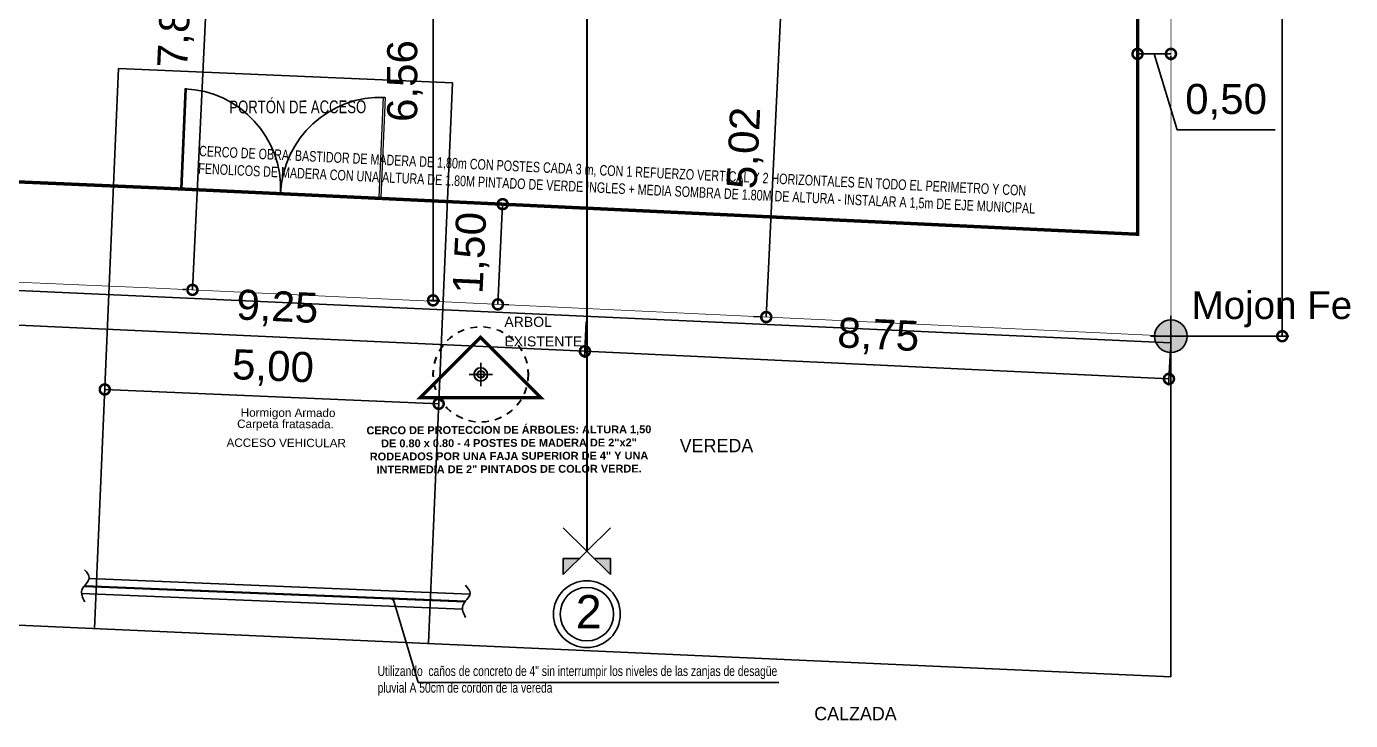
# Model space of a CAD drawing. Header units: millimetres. Extents: x 267 to 536, y -193 to 59.
# Drawn here: x 365.39 to 385.2, y 12.44 to 22.83 of the extents above; entities that cross this region are included whole.
import ezdxf
from ezdxf.enums import TextEntityAlignment as Align

# ---------------------------------------------------------------- set-up
doc = ezdxf.new("R2010")
doc.units = ezdxf.units.MM
doc.header["$LTSCALE"] = 20
for name, pattern in [('BORDER2', [0.875, 0.25, -0.125, 0.25, -0.125, 0, -0.125]), ('CENTRO', [50.8, 31.75, -6.35, 6.35, -6.35]), ('HIDD-CH', [0.1875, 0.125, -0.0625]), ('HIDDEN', [0.375, 0.25, -0.125])]:
    doc.linetypes.add(name, pattern=pattern)
for name, color, linetype in [('-lote y retiros', 1, 'Continuous'), ('-muros', 3, 'Continuous'), ('005', 240, 'Continuous'), ('005TEXTO220', 220, 'Continuous'), ('022A°A°', 150, 'Continuous'), ('02AGUA FRIA170', 170, 'Continuous'), ('02TEXTO220', 220, 'Continuous'), ('04', 4, 'Continuous'), ('arboles', 2, 'Continuous'), ('B-REFERENCIAS', 1, 'Continuous'), ('PDF_Arbol', 7, 'Continuous'), ('siluetas', 4, 'Continuous')]:
    doc.layers.add(name, color=color, linetype=linetype)
doc.layers.add('00 - EJES DE REPLANTEO', color=7, linetype='Continuous', true_color=0xf50000)
doc.layers.add('new', color=7, linetype='Continuous', true_color=0xf50000)
doc.layers.add('02', color=2, linetype='Continuous', lineweight=15)
doc.layers.add('03', color=3, linetype='Continuous', lineweight=30)
doc.styles.add('Arial', font='arial.ttf', dxfattribs={"height": 0.15})
doc.styles.add('Arial_1', font='arial.ttf', dxfattribs={"height": 0.002381})
doc.styles.add('BOOK', font='BKANT.TTF')
doc.styles.get("Standard").update_dxf_attribs({"font": 'arial.ttf'})
doc.styles.add('SWIS', font='swisscl.ttf')
doc.dimstyles.new('100', dxfattribs={"dimscale": 0, "dimtxt": 0.25, "dimasz": 0.2, "dimexe": 0.1, "dimexo": 0.25, "dimgap": 0.1, "dimtad": 1, "dimzin": 0, "dimdsep": 46, "dimtxsty": 'SWIS', "dimblk": 'ARCHTICK', "dimcen": 0.2, "dimdle": 0.25, "dimclrd": 1, "dimclre": 8, "dimclrt": 1, "dimazin": 0, "dimtfac": 1, "dimtix": 1, "dimtofl": 0, "dimtmove": 1, "dimatfit": 0, "dimfxl": 1, "dimtolj": 1, "dimtzin": 0, "dimlwd": -1, "dimlwe": -1, "dimarcsym": 0})
doc.dimstyles.new('H', dxfattribs={"dimtxt": 0.45, "dimasz": 0.3, "dimexe": 0.1, "dimexo": 0.2, "dimgap": 0.15, "dimtad": 1, "dimzin": 0, "dimtxsty": 'Standard', "dimblk": 'DOTSMALL', "dimcen": 0, "dimclrd": 256, "dimclre": 256, "dimaunit": 1, "dimadec": 3, "dimazin": 0, "dimtfac": 1, "dimtofl": 0, "dimtmove": 1, "dimatfit": 2, "dimldrblk": 'DOTSMALL', "dimfxl": 0.18, "dimtolj": 1, "dimtzin": 0, "dimlwd": -1, "dimlwe": -1, "dimarcsym": 2})
doc.dimstyles.get("Standard").update_dxf_attribs({"dimtxt": 0.18, "dimasz": 0.18, "dimexe": 0.18, "dimexo": 0.0625, "dimgap": 0.09, "dimtad": 0, "dimtih": 1, "dimtoh": 1, "dimdec": 4, "dimzin": 0, "dimdsep": 46, "dimtxsty": 'Standard', "dimcen": 0.09, "dimadec": 0, "dimazin": 0, "dimtfac": 1, "dimtdec": 4, "dimtofl": 0, "dimtmove": 0, "dimatfit": 3, "dimfxl": 1, "dimtolj": 1, "dimtzin": 0, "dimarcsym": 0})

# ---------------------------------------------------------------- blocks, each defined once
blk = doc.blocks.new('ejes de replanteo')
at = {"layer": '02AGUA FRIA170'}
h = blk.add_hatch(color=256, dxfattribs=at)
h.dxf.hatch_style = 1
h.paths.add_polyline_path([(20.168, 3.445), (20.418, 3.695), (20.168, 3.695)])
h = blk.add_hatch(color=256, dxfattribs=at)
h.dxf.hatch_style = 1
h.paths.add_polyline_path([(20.875, 3.445), (20.875, 3.695), (20.625, 3.695)])
for p, q in [((20.875, 4.142), (20.168, 3.445)), ((20.875, 3.445), (20.168, 4.142)), ((20.168, 3.445), (20.168, 3.685)), ((20.168, 3.685), (20.418, 3.685)), ((20.875, 3.685), (20.625, 3.685)), ((20.875, 3.445), (20.875, 3.685))]:
    blk.add_line(p, q, dxfattribs=at)
at = {"layer": '02AGUA FRIA170', "linetype": 'BORDER2', "const_width": 0.03}
blk.add_lwpolyline([(20.521, 38.897), (20.521, 3.794)], dxfattribs=at)
at = {"layer": '02AGUA FRIA170'}
for radius in [0.5, 0.4]:
    blk.add_circle((20.521, 2.853), radius, dxfattribs=at)
at = {"layer": '02AGUA FRIA170', "style": 'Arial'}
blk.add_text('2', height=0.5, dxfattribs=at).set_placement((20.354, 2.639))
blk = doc.blocks.new('MOJON')
at = {"layer": '00 - EJES DE REPLANTEO', "transparency": 33554495}
h = blk.add_hatch(color=254, dxfattribs=at)
h.dxf.hatch_style = 1
edge = h.paths.add_edge_path()
edge.add_arc((6849.914, 2586.609), 0.375, 0, 360)
at = {"layer": '00 - EJES DE REPLANTEO'}
for points in [[(6849.914, 2587.077), (6849.914, 2586.14)], [(6849.445, 2586.609), (6850.383, 2586.609)]]:
    blk.add_lwpolyline(points, dxfattribs=at)
blk.add_circle((6849.914, 2586.609), 0.375, dxfattribs=at)
blk = doc.blocks.new('_DotSmall')
at = {"color": 0, "linetype": 'ByBlock', "const_width": 0.5}
blk.add_lwpolyline([(-0.0625, 0, 1), (0.0625, 0, 1)], format="xyb", close=True, dxfattribs=at)
blk = doc.blocks.new('*D115')
at = {"layer": 'Defpoints', "color": 0, "transparency": 16777216}
for p in [(382.449, 29.696), (382.509, 18.192), (384.174, 18.192)]:
    blk.add_point(p, dxfattribs=at)
at = {"layer": 'new', "linetype": 'Continuous', "transparency": 16777216}
for p, q in [((382.649, 29.696), (384.274, 29.696)), ((384.174, 29.696), (384.174, 18.192)), ((382.709, 18.192), (384.274, 18.192))]:
    blk.add_line(p, q, dxfattribs=at)
at = {"layer": 'new', "transparency": 16777216, "xscale": 0.3, "yscale": 0.3, "zscale": 0.3}
for p, rotation in [((384.174, 29.696), 90), ((384.174, 18.192), 270)]:
    blk.add_blockref('_DotSmall', p, dxfattribs=dict(at, rotation=rotation))
at = {"layer": 'new', "color": 0, "transparency": 16777216, "insert": (383.754, 23.944), "char_height": 0.45, "attachment_point": 5, "rotation": 90}
blk.add_mtext('\\A1;11,50', dxfattribs=at)
blk = doc.blocks.new('*D118')
at = {"layer": 'Defpoints', "color": 0, "transparency": 16777216}
for p in [(364.529, 19.031), (373.773, 18.605), (373.743, 17.967)]:
    blk.add_point(p, dxfattribs=at)
at = {"layer": 'new', "linetype": 'Continuous', "transparency": 16777216}
for p, q in [((364.52, 18.831), (364.495, 18.292)), ((364.5, 18.392), (373.743, 17.967)), ((373.763, 18.406), (373.739, 17.867))]:
    blk.add_line(p, q, dxfattribs=at)
at = {"layer": 'new', "transparency": 16777216, "xscale": 0.3, "yscale": 0.3, "zscale": 0.3}
for p, rotation in [((364.5, 18.392), 177.3667596572945), ((373.743, 17.967), 357.3667596572946)]:
    blk.add_blockref('_DotSmall', p, dxfattribs=dict(at, rotation=rotation))
at = {"layer": 'new', "color": 0, "transparency": 16777216, "insert": (369.141, 18.599), "char_height": 0.45, "attachment_point": 5, "rotation": 357.3668}
blk.add_mtext('\\A1;9,25', dxfattribs=at)
blk = doc.blocks.new('*D119')
at = {"layer": 'Defpoints', "color": 0, "transparency": 16777216}
for p in [(373.773, 18.605), (382.509, 18.192), (382.479, 17.553)]:
    blk.add_point(p, dxfattribs=at)
at = {"layer": 'new', "linetype": 'Continuous', "transparency": 16777216}
for p, q in [((373.763, 18.406), (373.738, 17.867)), ((373.742, 17.967), (382.479, 17.553)), ((382.5, 17.992), (382.474, 17.454))]:
    blk.add_line(p, q, dxfattribs=at)
at = {"layer": 'new', "transparency": 16777216, "xscale": 0.3, "yscale": 0.3, "zscale": 0.3}
for p, rotation in [((373.742, 17.967), 177.2906453597542), ((382.479, 17.553), 357.2906453597543)]:
    blk.add_blockref('_DotSmall', p, dxfattribs=dict(at, rotation=rotation))
at = {"layer": 'new', "color": 0, "transparency": 16777216, "insert": (378.131, 18.18), "char_height": 0.45, "attachment_point": 5, "rotation": 357.2906}
blk.add_mtext('\\A1;8,75', dxfattribs=at)
blk = doc.blocks.new('_ArchTick')
at = {"color": 0, "linetype": 'ByBlock', "const_width": 0.15}
blk.add_lwpolyline([(-0.5, -0.5), (0.5, 0.5)], dxfattribs=at)
blk = doc.blocks.new('*D152')
at = {"layer": '-muros', "color": 1, "transparency": 16777216}
blk.add_arc((373.773, 29.696), 1.041, 0, 90, dxfattribs=at)
at = {"layer": 'Defpoints', "color": 0, "transparency": 16777216}
for p in [(373.773, 53.356), (374.674, 30.217), (364.316, 29.696), (385.162, 29.696), (373.773, 15.888)]:
    blk.add_point(p, dxfattribs=at)
at = {"layer": '-muros', "color": 1, "transparency": 16777216, "xscale": 0.2, "yscale": 0.2, "zscale": 0.2}
for p, rotation in [((373.773, 30.738), 179.9999999999997), ((374.814, 29.696), 270.0000000000001)]:
    blk.add_blockref('_ArchTick', p, dxfattribs=dict(at, rotation=rotation))
at = {"layer": '-muros', "color": 1, "transparency": 16777216, "insert": (374.67, 30.594), "char_height": 0.25, "attachment_point": 5, "rotation": 315, "style": 'SWIS'}
blk.add_mtext('\\A1;90.00°', dxfattribs=at)
blk = doc.blocks.new('*D153')
at = {"layer": 'Defpoints', "color": 0, "transparency": 16777216}
for p in [(366.575, 17.741), (371.57, 17.527), (371.555, 17.181)]:
    blk.add_point(p, dxfattribs=at)
at = {"layer": 'new', "linetype": 'Continuous', "transparency": 16777216}
for p, q in [((366.566, 17.542), (366.556, 17.295)), ((366.56, 17.395), (371.555, 17.181)), ((371.562, 17.327), (371.551, 17.081))]:
    blk.add_line(p, q, dxfattribs=at)
at = {"layer": 'new', "transparency": 16777216, "xscale": 0.3, "yscale": 0.3, "zscale": 0.3}
for p, rotation in [((366.56, 17.395), 177.5407760345747), ((371.555, 17.181), 357.5407760345747)]:
    blk.add_blockref('_DotSmall', p, dxfattribs=dict(at, rotation=rotation))
at = {"layer": 'new', "color": 0, "transparency": 16777216, "insert": (369.076, 17.708), "char_height": 0.45, "attachment_point": 5, "rotation": 357.5408}
blk.add_mtext('\\A1;5,00', dxfattribs=at)
blk = doc.blocks.new('*D154')
at = {"layer": 'Defpoints', "color": 0, "transparency": 16777216}
for p in [(372.473, 20.169), (372.512, 20.167), (372.402, 18.67)]:
    blk.add_point(p, dxfattribs=at)
at = {"layer": 'new', "linetype": 'Continuous', "transparency": 16777216}
for p, q in [((372.441, 18.668), (372.512, 20.167)), ((372.673, 20.159), (372.612, 20.162)), ((372.602, 18.661), (372.541, 18.664))]:
    blk.add_line(p, q, dxfattribs=at)
at = {"layer": 'new', "transparency": 16777216, "xscale": 0.3, "yscale": 0.3, "zscale": 0.3}
for p, rotation in [((372.512, 20.167), 87.2906453520635), ((372.441, 18.668), 267.2906453520635)]:
    blk.add_blockref('_DotSmall', p, dxfattribs=dict(at, rotation=rotation))
at = {"layer": 'new', "color": 0, "transparency": 16777216, "insert": (372.056, 19.437), "char_height": 0.45, "attachment_point": 5, "rotation": 87.2906}
blk.add_mtext('\\A1;1,50', dxfattribs=at)
blk = doc.blocks.new('*D155')
at = {"layer": 'Defpoints', "color": 0, "transparency": 16777216}
for p in [(382.009, 22.58), (382.509, 22.58), (382.509, 22.415)]:
    blk.add_point(p, dxfattribs=at)
at = {"layer": 'new', "linetype": 'Continuous', "transparency": 16777216}
for p, q in [((382.009, 22.415), (382.509, 22.415)), ((382.259, 22.415), (382.6, 21.279)), ((382.009, 22.38), (382.009, 22.315)), ((382.509, 22.38), (382.509, 22.315)), ((382.6, 21.279), (384.068, 21.279))]:
    blk.add_line(p, q, dxfattribs=at)
at = {"layer": 'new', "transparency": 16777216, "xscale": 0.3, "yscale": 0.3, "zscale": 0.3, "rotation": 180}
blk.add_blockref('_DotSmall', (382.009, 22.415), dxfattribs=at)
at = {"layer": 'new', "transparency": 16777216, "xscale": 0.3, "yscale": 0.3, "zscale": 0.3}
blk.add_blockref('_DotSmall', (382.509, 22.415), dxfattribs=at)
at = {"layer": 'new', "color": 0, "transparency": 16777216, "insert": (383.334, 21.699), "char_height": 0.45, "attachment_point": 5}
blk.add_mtext('\\A1;0,50', dxfattribs=at)
blk = doc.blocks.new('*D161')
at = {"layer": 'Defpoints', "color": 0, "transparency": 16777216}
for p in [(368.299, 26.709), (367.872, 18.885), (367.929, 18.882)]:
    blk.add_point(p, dxfattribs=at)
at = {"layer": 'new', "linetype": 'Continuous', "transparency": 16777216}
for p, q in [((368.242, 26.712), (367.872, 18.885)), ((368.1, 26.719), (368.142, 26.717)), ((367.729, 18.891), (367.772, 18.889))]:
    blk.add_line(p, q, dxfattribs=at)
at = {"layer": 'new', "transparency": 16777216, "xscale": 0.3, "yscale": 0.3, "zscale": 0.3}
for p, rotation in [((368.242, 26.712), 87.2906453520645), ((367.872, 18.885), 267.2906453520645)]:
    blk.add_blockref('_DotSmall', p, dxfattribs=dict(at, rotation=rotation))
at = {"layer": 'new', "color": 0, "transparency": 16777216, "insert": (367.637, 22.818), "char_height": 0.45, "attachment_point": 5, "rotation": 87.2906}
blk.add_mtext('\\A1;7,84', dxfattribs=at)
blk = doc.blocks.new('*D162')
at = {"layer": 'Defpoints', "color": 0, "transparency": 16777216}
for p in [(371.189, 25.291), (371.471, 25.291), (371.189, 18.728)]:
    blk.add_point(p, dxfattribs=at)
at = {"layer": 'new', "linetype": 'Continuous', "transparency": 16777216}
for p, q in [((371.389, 25.291), (371.571, 25.291)), ((371.471, 18.728), (371.471, 25.291)), ((371.389, 18.728), (371.571, 18.728))]:
    blk.add_line(p, q, dxfattribs=at)
at = {"layer": 'new', "transparency": 16777216, "xscale": 0.3, "yscale": 0.3, "zscale": 0.3}
for p, rotation in [((371.471, 25.291), 90), ((371.471, 18.728), 270)]:
    blk.add_blockref('_DotSmall', p, dxfattribs=dict(at, rotation=rotation))
at = {"layer": 'new', "color": 0, "transparency": 16777216, "insert": (371.051, 22.009), "char_height": 0.45, "attachment_point": 5, "rotation": 90}
blk.add_mtext('\\A1;6,56', dxfattribs=at)
blk = doc.blocks.new('*D163')
at = {"layer": 'Defpoints', "color": 0, "transparency": 16777216}
for p in [(376.692, 23.493), (376.703, 23.492), (376.466, 18.478)]:
    blk.add_point(p, dxfattribs=at)
at = {"layer": 'new', "linetype": 'Continuous', "transparency": 16777216}
for p, q in [((376.455, 18.478), (376.692, 23.493)), ((376.503, 23.502), (376.593, 23.498)), ((376.266, 18.487), (376.355, 18.483))]:
    blk.add_line(p, q, dxfattribs=at)
at = {"layer": 'new', "transparency": 16777216, "xscale": 0.3, "yscale": 0.3, "zscale": 0.3}
for p, rotation in [((376.692, 23.493), 87.29064535206469), ((376.455, 18.478), 267.2906453520647)]:
    blk.add_blockref('_DotSmall', p, dxfattribs=dict(at, rotation=rotation))
at = {"layer": 'new', "color": 0, "transparency": 16777216, "insert": (376.154, 21.005), "char_height": 0.45, "attachment_point": 5, "rotation": 87.2906}
blk.add_mtext('\\A1;5,02', dxfattribs=at)

msp = doc.modelspace()

# ---------------------------------------------------------------- linework, layer by layer
at = {"layer": '-lote y retiros', "linetype": 'CENTRO', "ltscale": 0.01, "const_width": 0.01}
msp.add_lwpolyline([(364.529, 19.031), (367.342, 18.91), (376.466, 18.478), (382.509, 18.192), (382.509, 48.359), (361.324, 49.14), (360.528, 49.141), (362.527, 34.1), (364.529, 19.031)], dxfattribs=at)
for points in [[(364.49, 18.908), (382.505, 18.092)], [(382.509, 18.192), (382.509, 13.097)], [(364.264, 13.913), (382.509, 13.097)]]:
    msp.add_lwpolyline(points)
at = {"layer": '005'}
msp.add_lwpolyline([(371.402, 13.603), (371.762, 21.981), (366.766, 22.195), (366.406, 13.818)], dxfattribs=at)
at = {"layer": '005', "linetype": 'HIDDEN'}
for centre, start, end in [((367.692, 20.395), 357.5408, 87.5408), ((370.689, 20.266), 87.5408, 177.5408)]:
    msp.add_arc(centre, 1.5, start, end, dxfattribs=at)
at = {"layer": '02'}
for points in [[(367.717, 20.394), (367.781, 21.892), (367.756, 21.893), (367.692, 20.395), (367.717, 20.394)], [(370.664, 20.267), (370.729, 21.766), (370.754, 21.765), (370.689, 20.266), (370.664, 20.267)]]:
    msp.add_lwpolyline(points, dxfattribs=at)
at = {"layer": '022A°A°', "color": 242, "true_color": 0xcd2027}
msp.add_circle((372.182, 17.62), 0.1, dxfattribs=at)
at = {"layer": '03', "const_width": 0.05}
msp.add_lwpolyline([(382.009, 19.717), (382.009, 47.877), (361.314, 48.64), (361.099, 48.64), (363.022, 34.166), (364.836, 20.519), (367.41, 20.408), (376.537, 19.976)], close=True, dxfattribs=at)
msp.add_lwpolyline([(371.281, 17.274), (372.182, 18.175), (373.083, 17.274), (371.281, 17.274)], dxfattribs=at)
at = {"layer": 'arboles'}
for points in [[(372.186, 17.445), (372.186, 17.795)], [(372.011, 17.62), (372.361, 17.62)]]:
    msp.add_lwpolyline(points, dxfattribs=at)
msp.add_circle((372.186, 17.62), 0.1, dxfattribs=at)
at = {"layer": 'B-REFERENCIAS'}
for points in [[(371.954, 14.226), (366.263, 14.459)], [(372.023, 14.334), (366.325, 14.567)], [(371.911, 14.108), (366.211, 14.341)], [(371.946, 14.217), (366.256, 14.45)]]:
    msp.add_lwpolyline(points, dxfattribs=at)
for points in [[(366.259, 14.699), (366.327, 14.577), (366.218, 14.395), (366.26, 14.218)], [(371.956, 14.466), (372.024, 14.344), (371.915, 14.162), (371.958, 13.985)]]:
    msp.add_spline(points, degree=3, dxfattribs=at)
at = {"layer": 'PDF_Arbol', "lineweight": 30}
msp.add_circle((372.186, 17.62), 0.0524, dxfattribs=at)
at = {"layer": 'siluetas', "color": 84, "linetype": 'HIDD-CH', "ltscale": 0.001}
msp.add_circle((372.182, 17.62), 0.712, dxfattribs=at)
at = {"layer": 'siluetas', "color": 84, "linetype": 'HIDD-CH', "ltscale": 0.01}
msp.add_circle((372.186, 17.62), 0.712, dxfattribs=at)

# ---------------------------------------------------------------- block references
at = {"layer": '00 - EJES DE REPLANTEO', "xscale": 0.65, "yscale": 0.65, "zscale": 0.65}
msp.add_blockref('MOJON', (-4069.935, -1663.104), dxfattribs=at)
at = {"layer": '04'}
msp.add_blockref('ejes de replanteo', (353.251, 11.181), dxfattribs=at)

# ---------------------------------------------------------------- texts
at = {"layer": '005TEXTO220', "extrusion": (-7.84946e-07, -1.4335e-05, 1), "style": 'Arial'}
for s, p in [('Hormigon Armado', (369.302, 16.985, -0.001)), ('Carpeta fratasada.', (369.263, 16.817, -0.001)), ('ACCESO VEHICULAR', (369.274, 16.534, -0.001))]:
    msp.add_text(s, height=0.125, rotation=359.7869, dxfattribs=at).set_placement(p, align=Align.CENTER)
at = {"layer": '005TEXTO220', "style": 'BOOK'}
for s, p in [('VEREDA', (375.161, 16.456, 0)), ('CALZADA', (377.173, 12.446))]:
    msp.add_text(s, height=0.2, dxfattribs=at).set_placement(p)
at = {"layer": '005TEXTO220', "attachment_point": 1, "style": 'Arial_1'}
for s, insert, char_height, width in [('Mojon Fe', (382.818, 18.862), 0.4126, 17.56608), ('ARBOL', (372.538, 18.482), 0.15, 1.33882), ('EXISTENTE', (372.538, 18.189), 0.15, 1.33882)]:
    msp.add_mtext(s, dxfattribs=dict(at, insert=insert, char_height=char_height, width=width))
at = {"layer": '02TEXTO220', "insert": (372.607, 16.497), "char_height": 0.156435, "width": 4.49342, "attachment_point": 5, "rotation": 0.2328, "style": 'SWIS'}
msp.add_mtext('{\\fArial|b1|i0|c0|p34;\\H0.75x;\\C0;CERCO DE PROTECCION DE ÁRBOLES: ALTURA 1,50 DE 0.80 x 0.80 - 4 POSTES DE MADERA DE 2"x2" RODEADOS POR UNA FAJA SUPERIOR DE 4" Y UNA INTERMEDIA DE 2" PINTADOS DE COLOR VERDE.}', dxfattribs=at)
at = {"layer": 'B-REFERENCIAS', "attachment_point": 1, "style": 'SWIS'}
for s, insert, char_height, width, rotation in [('PORTÓN DE ACCESO', (368.423, 21.716), 0.19128, 2.97759, 0.0938), ('\\A1;CERCO DE OBRA: BASTIDOR DE MADERA DE 1,80m CON POSTES CADA 3 m, CON 1 REFUERZO VERTICAL Y 2 HORIZONTALES EN TODO EL PERIMETRO Y CON FENOLICOS DE MADERA CON UNA ALTURA DE 1.80M PINTADO DE VERDE INGLES + MEDIA SOMBRA DE 1.80M DE ALTURA - INSTALAR A 1,5m DE EJE MUNICIPAL', (367.976, 21.042), 0.156435, 12.6905, 357.2535)]:
    msp.add_mtext(s, dxfattribs=dict(at, insert=insert, char_height=char_height, width=width, rotation=rotation))
at = {"layer": 'B-REFERENCIAS', "insert": (370.641, 13.259), "char_height": 0.2, "width": 6.00992, "attachment_point": 1, "style": 'SWIS'}
msp.add_mtext('{\\H0.75x;\\C0;Utilizando  caños de concreto de 4" sin interrumpir los niveles de las zanjas de desagüe pluvial A 50cm de cordòn de la vereda}', dxfattribs=at)

# ---------------------------------------------------------------- dimensions: what is measured, and where the dimension line sits
at = {"layer": '-muros'}
dim = msp.add_angular_dim_2l(base=(374.674, 30.217), line1=((364.316, 29.696), (385.162, 29.696)), line2=((373.773, 53.356), (373.773, 15.888)), dimstyle='100', override={"dimscale": 1}, dxfattribs=at)
dim.commit()
dim.dimension.update_dxf_attribs({"geometry": '*D152', "text_midpoint": (374.67, 30.594)})
at = {"layer": 'new', "color": 1, "true_color": 0xfa0000}
dim = msp.add_linear_dim(base=(384.174, 18.192), p1=(382.449, 29.696), p2=(382.509, 18.192), angle=90, dimstyle='H', dxfattribs=at)
dim.commit()
dim.dimension.update_dxf_attribs({"geometry": '*D115', "text_midpoint": (383.754, 23.944)})
for p1, p2, distance, picture, middle in [((368.299, 26.709), (367.929, 18.882), -0.058, '*D161', (367.637, 22.818)), ((371.189, 18.728), (371.189, 25.291), -0.282, '*D162', (371.051, 22.009)), ((376.466, 18.478), (376.703, 23.492), 0.011, '*D163', (376.154, 21.005)), ((382.009, 22.58), (382.509, 22.58), -0.165, '*D155', (382.75, 21.699)), ((372.402, 18.67), (372.473, 20.169), -0.038, '*D154', (372.056, 19.437)), ((364.529, 19.031), (373.773, 18.605), -0.639, '*D118', (369.141, 18.599)), ((373.773, 18.605), (382.509, 18.192), -0.639, '*D119', (378.131, 18.18)), ((366.575, 17.741), (371.57, 17.527), -0.347, '*D153', (369.076, 17.708))]:
    dim = msp.add_aligned_dim(p1=p1, p2=p2, distance=distance, dimstyle='H', dxfattribs=at)
    dim.commit()
    dim.dimension.update_dxf_attribs({"geometry": picture, "text_midpoint": middle})

# ---------------------------------------------------------------- leaders
at = {"layer": 'B-REFERENCIAS'}
msp.add_leader([(370.874, 14.262), (371.247, 13.013), (376.641, 13.013)], dimstyle='Standard', override={"dimasz": 0.05, "dimldrblk": 'Dot'}, dxfattribs=at)

doc.saveas('drawing.dxf')
